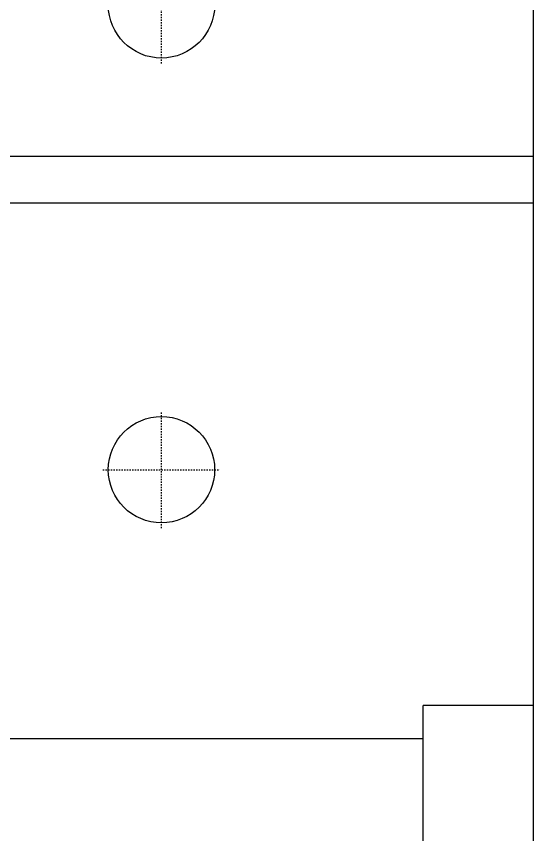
# Model space of a CAD drawing. Header units: millimetres. Extents: x 2588 to 3182, y 1243 to 1719.
# Drawn here: x 3102.9 to 3141.8, y 1404.7 to 1466.3 of the extents above; entities that cross this region are included whole.
import ezdxf

# ---------------------------------------------------------------- set-up
doc = ezdxf.new("R2010")
doc.units = ezdxf.units.MM
doc.linetypes.add('CENTER', pattern=[0.6, 0.375, -0.075, 0.075, -0.075])
doc.layers.add('21', color=7, linetype='Continuous')

msp = doc.modelspace()

# ---------------------------------------------------------------- linework, layer by layer
at = {"color": 6, "linetype": 'Continuous'}
for p, q in [((3141.795, 1336.21), (3141.795, 1642.21)), ((3141.795, 1455.791), (3079.221, 1455.791)), ((3141.795, 1452.291), (3079.221, 1452.291)), ((3141.795, 1414.453), (3133.495, 1414.453)), ((3133.495, 1400.453), (3133.495, 1414.453)), ((3133.495, 1411.953), (3088.646, 1411.953))]:
    msp.add_line(p, q, dxfattribs=at)
at = {"layer": '21', "color": 1, "linetype": 'CENTER', "ltscale": 0.248791}
for p, q in [((3113.795, 1462.81), (3113.795, 1471.61)), ((3113.795, 1427.81), (3113.795, 1436.61)), ((3109.395, 1432.21), (3118.195, 1432.21))]:
    msp.add_line(p, q, dxfattribs=at)
at = {"layer": '21', "color": 7, "linetype": 'Continuous'}
for centre in [(3113.795, 1467.21), (3113.795, 1432.21)]:
    msp.add_circle(centre, 4, dxfattribs=at)

doc.saveas('drawing.dxf')
